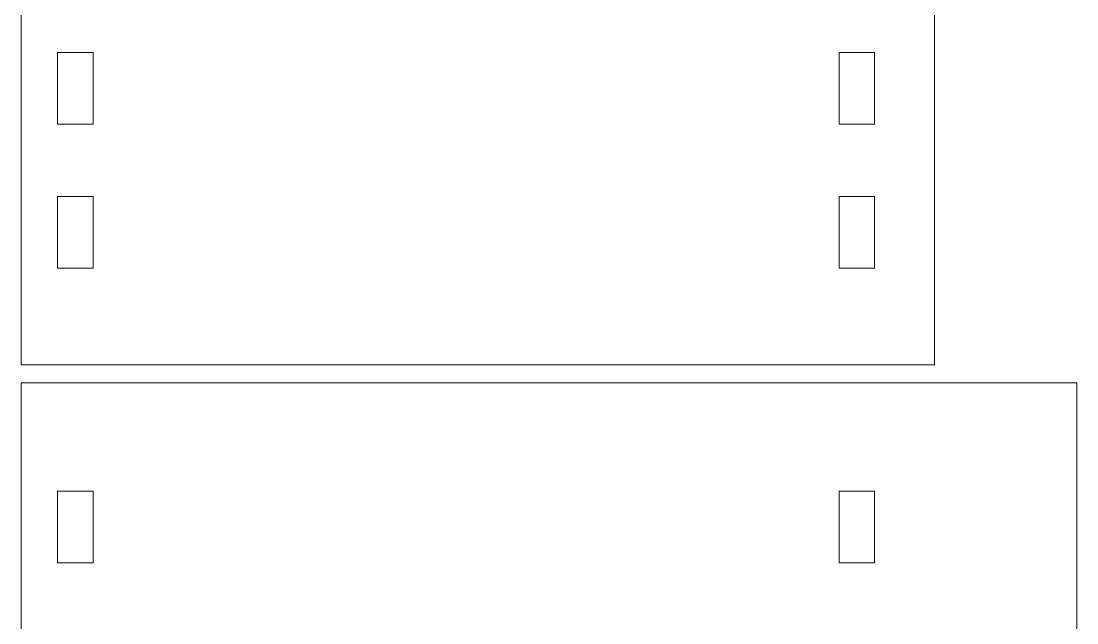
# Model space of a CAD drawing. Header units: millimetres. Extents: x 10 to 238, y 10 to 406.
# Drawn here: x 10 to 98, y 61.6 to 111.7 of the extents above; entities that cross this region are included whole.
import ezdxf

# ---------------------------------------------------------------- set-up
doc = ezdxf.new("R2010")
doc.units = ezdxf.units.MM
doc.header["$MEASUREMENT"] = 0
doc.layers.add('Layer 1', color=7, linetype='Continuous', lineweight=0)

msp = doc.modelspace()

# ---------------------------------------------------------------- linework, layer by layer
at = {"layer": 'Layer 1', "color": 18, "lineweight": 5, "true_color": 0x000000}
for points in [[(81.148, 103.101), (78.188, 103.101), (78.188, 109.059), (81.148, 109.059)], [(78.188, 91.099), (78.188, 97.061), (81.148, 97.061), (81.148, 91.099)]]:
    msp.add_lwpolyline(points, close=True, dxfattribs=at)
for points, knots in [([(94.992, 213.101), (94.992, 213.101), (10.019, 213.101), (10.019, 213.101), (10.008, 213.101), (10.001, 213.09), (10.001, 213.079), (10.001, 213.079), (10.001, 83.081), (10.001, 83.081), (10.001, 83.07), (10.008, 83.06), (10.019, 83.06), (10.019, 83.06), (86.127, 83.06), (86.127, 83.06), (86.127, 83.06), (86.127, 196.58), (86.127, 196.58), (86.127, 200.312), (89.154, 203.336), (92.883, 203.336), (92.883, 203.336), (95.01, 203.336), (95.01, 203.336), (95.01, 203.336), (95.01, 213.079), (95.01, 213.079), (95.01, 213.09), (95.003, 213.101), (94.992, 213.101)], [0, 0, 0, 0, 1, 1, 1, 2, 2, 2, 3, 3, 3, 4, 4, 4, 5, 5, 5, 6, 6, 6, 7, 7, 7, 8, 8, 8, 9, 9, 9, 10, 10, 10, 10]), ([(15.999, 103.101), (15.999, 103.101), (13.039, 103.101), (13.039, 103.101), (13.039, 103.101), (13.039, 109.059), (13.039, 109.059), (13.039, 109.059), (15.999, 109.059), (15.999, 109.059), (15.999, 109.059), (15.999, 103.101), (15.999, 103.101)], [0, 0, 0, 0, 1, 1, 1, 2, 2, 2, 3, 3, 3, 4, 4, 4, 4]), ([(13.039, 91.099), (13.039, 91.099), (13.039, 97.061), (13.039, 97.061), (13.039, 97.061), (15.999, 97.061), (15.999, 97.061), (15.999, 97.061), (15.999, 91.099), (15.999, 91.099), (15.999, 91.099), (13.039, 91.099), (13.039, 91.099)], [0, 0, 0, 0, 1, 1, 1, 2, 2, 2, 3, 3, 3, 4, 4, 4, 4]), ([(16.02, 21.52), (16.02, 21.52), (91.99, 21.52), (91.99, 21.52), (91.99, 21.52), (97.99, 21.52), (97.99, 21.52), (98.001, 21.52), (98.01, 21.529), (98.01, 21.54), (98.01, 21.54), (98.01, 81.54), (98.01, 81.54), (98.01, 81.551), (98.001, 81.56), (97.99, 81.56), (97.99, 81.56), (91.99, 81.56), (91.99, 81.56), (91.99, 81.56), (16.02, 81.56), (16.02, 81.56), (16.02, 81.56), (10.02, 81.56), (10.02, 81.56), (10.009, 81.56), (10, 81.551), (10, 81.54), (10, 81.54), (10, 21.54), (10, 21.54), (10, 21.529), (10.009, 21.52), (10.02, 21.52), (10.02, 21.52), (16.02, 21.52), (16.02, 21.52)], [0, 0, 0, 0, 1, 1, 1, 2, 2, 2, 3, 3, 3, 4, 4, 4, 5, 5, 5, 6, 6, 6, 7, 7, 7, 8, 8, 8, 9, 9, 9, 10, 10, 10, 11, 11, 11, 12, 12, 12, 12])]:
    msp.add_open_spline(points, degree=3, knots=knots, dxfattribs=at)
at = {"layer": 'Layer 1', "color": 5, "lineweight": 5, "true_color": 0x0000ff}
for points in [[(13.04, 69.54), (13.04, 69.54), (13.04, 72.52), (13.04, 72.52), (13.04, 72.54), (13.02, 72.52), (13.04, 72.52), (13.04, 72.52), (16, 72.52), (16, 72.52), (16.02, 72.52), (16, 72.54), (16, 72.52), (16, 72.52), (16, 66.56), (16, 66.56), (16, 66.54), (16.02, 66.56), (16, 66.56), (16, 66.56), (13.04, 66.56), (13.04, 66.56), (13.02, 66.56), (13.04, 66.54), (13.04, 66.56), (13.04, 66.56), (13.04, 69.54), (13.04, 69.54)], [(81.149, 69.54), (81.149, 69.54), (81.149, 66.56), (81.149, 66.56), (81.149, 66.54), (81.169, 66.56), (81.149, 66.56), (81.149, 66.56), (78.189, 66.56), (78.189, 66.56), (78.169, 66.56), (78.189, 66.54), (78.189, 66.56), (78.189, 66.56), (78.189, 72.52), (78.189, 72.52), (78.189, 72.54), (78.169, 72.52), (78.189, 72.52), (78.189, 72.52), (81.149, 72.52), (81.149, 72.52), (81.169, 72.52), (81.149, 72.54), (81.149, 72.52), (81.149, 72.52), (81.149, 69.54), (81.149, 69.54)]]:
    msp.add_open_spline(points, degree=3, knots=[0, 0, 0, 0, 1, 1, 1, 2, 2, 2, 3, 3, 3, 4, 4, 4, 5, 5, 5, 6, 6, 6, 7, 7, 7, 8, 8, 8, 9, 9, 9, 9], dxfattribs=at)

doc.saveas('drawing.dxf')
